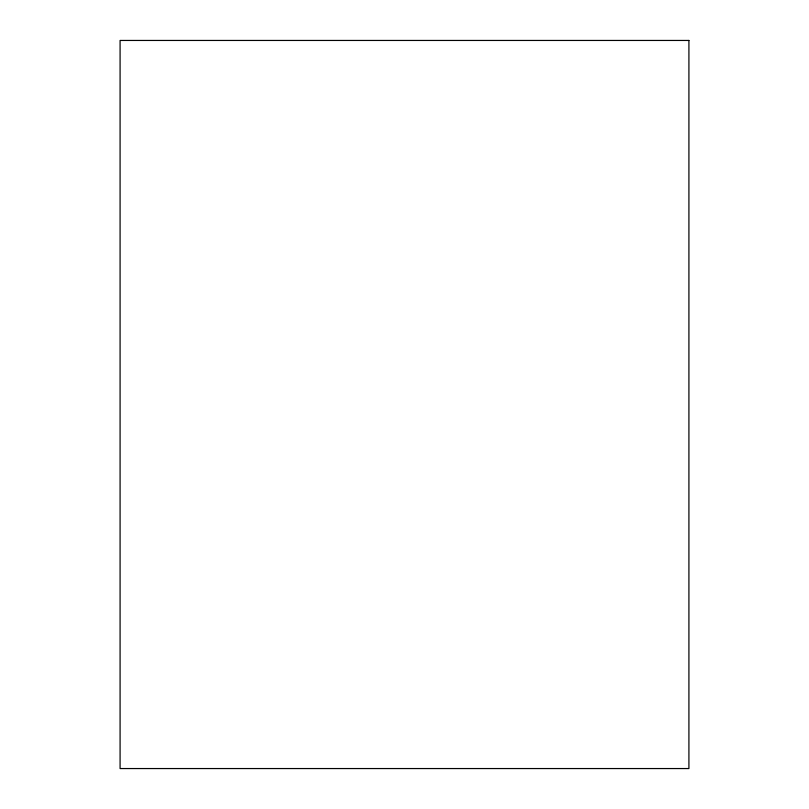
<?xml version="1.0" encoding="UTF-8"?>
<svg xmlns="http://www.w3.org/2000/svg" width="809" height="809" viewBox="0 0 809 809"><rect width="100%" height="100%" fill="white"/><g stroke="black" fill="none" stroke-linecap="round" stroke-linejoin="round"><path stroke-width="1.21" d="M688.914 40.45L120.086 40.45L120.086 768.55L688.914 768.55L688.914 40.45"/></g></svg>
